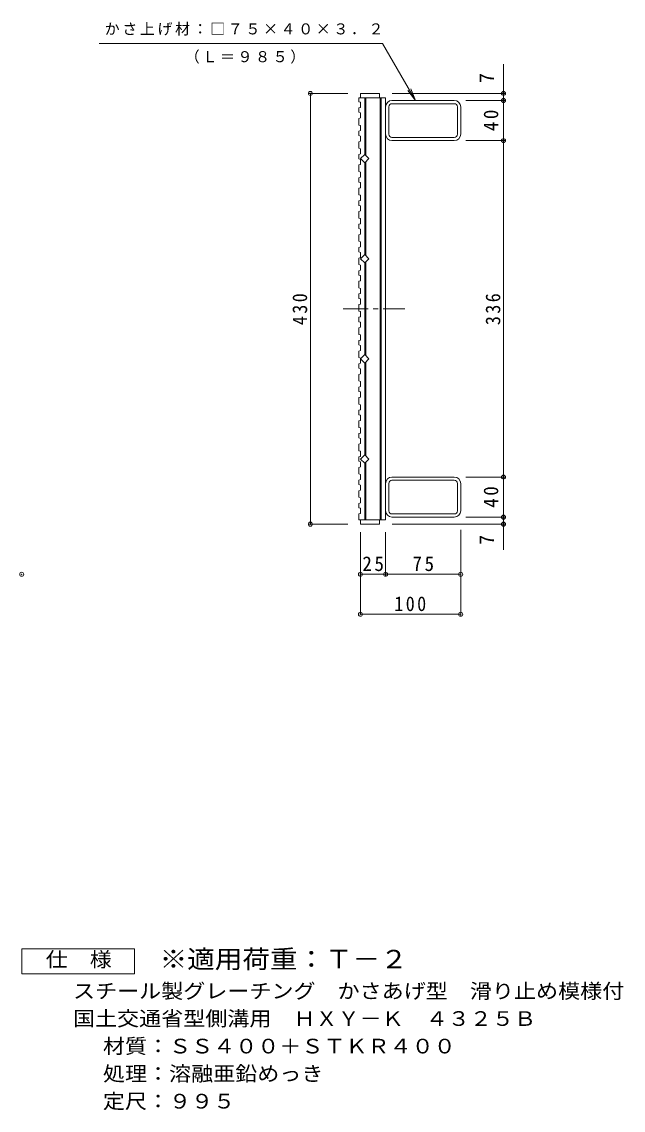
# Model space of a CAD drawing. Units: millimetres, scale not verified. Extents: x -778 to 819, y -687 to 629.
# Drawn here: x 219 to 819, y -536 to 550 of the extents above; entities that cross this region are included whole.
import ezdxf
from ezdxf.enums import TextEntityAlignment as Align

# ---------------------------------------------------------------- set-up
doc = ezdxf.new("R2010")
doc.units = ezdxf.units.MM
doc.header["$LTSCALE"] = 5
doc.header["$PDMODE"] = 32
doc.header["$PDSIZE"] = 4
doc.linetypes.add('CHAIN1', pattern=[8, 5, -1, 1, -1])
for name, color, linetype, lineweight in [('B-1', 2, 'Continuous', 9), ('B-2', 3, 'Continuous', 9), ('B-4', 7, 'Continuous', 9), ('B-A', 3, 'Continuous', 9), ('F-4_F-4ﾚｲﾔ', 2, 'Continuous', 9)]:
    doc.layers.add(name, color=color, linetype=linetype, lineweight=lineweight)
doc.layers.add('F-5_F-5ﾚｲﾔ', color=2, linetype='Continuous')
doc.styles.add('ＭＳ ゴシック', font='')
doc.styles.get('ＭＳ ゴシック').set_extended_font_data('MS Gothic')

msp = doc.modelspace()

# ---------------------------------------------------------------- linework, layer by layer
at = {"layer": 'B-1'}
for p, q in [((650.262, 471.699), (588.062, 471.699)), ((650.262, 468.499), (588.062, 468.499)), ((581.662, 465.299), (581.662, 438.099)), ((584.862, 438.099), (584.862, 465.299)), ((653.462, 438.099), (653.462, 465.299)), ((656.662, 438.099), (656.662, 465.299)), ((588.062, 434.899), (650.262, 434.899)), ((650.262, 431.699), (588.062, 431.699)), ((581.662, 89.299), (581.662, 62.099)), ((584.862, 89.299), (584.862, 62.099)), ((650.262, 95.699), (588.062, 95.699)), ((588.062, 92.499), (650.262, 92.499)), ((653.462, 89.299), (653.462, 62.099)), ((656.662, 89.299), (656.662, 62.099)), ((650.262, 58.899), (588.062, 58.899)), ((650.262, 55.699), (588.062, 55.699))]:
    msp.add_line(p, q, dxfattribs=at)
for centre, radius, start, end in [((588.062, 465.299), 6.4, 90, 180), ((588.062, 465.299), 3.2, 90, 180), ((650.262, 465.299), 6.4, 0, 90), ((650.262, 465.299), 3.2, 0, 90), ((588.062, 438.099), 6.4, 180, 270), ((588.062, 438.099), 3.2, 180, 270), ((650.262, 438.099), 6.4, 270, 0), ((650.262, 438.099), 3.2, 270, 0), ((588.062, 89.299), 6.4, 90, 180), ((588.062, 89.299), 3.2, 90, 180), ((650.262, 89.299), 6.4, 0, 90), ((650.262, 89.299), 3.2, 0, 90), ((588.062, 62.099), 6.4, 180, 270), ((588.062, 62.099), 3.2, 180, 270), ((650.262, 62.099), 3.2, 270, 0), ((650.262, 62.099), 6.4, 270, 0)]:
    msp.add_arc(centre, radius, start, end, dxfattribs=at)
at = {"layer": 'B-2'}
for p, q in [((556.662, 478.699), (575.662, 478.699)), ((556.662, 478.699), (556.662, 474.199)), ((575.662, 474.199), (575.662, 478.699)), ((555.162, 474.199), (581.662, 474.199)), ((561.162, 474.199), (561.162, 417.684)), ((562.162, 474.199), (562.162, 416.684)), ((576.162, 474.199), (576.162, 313.699)), ((577.162, 474.199), (577.162, 313.699)), ((581.662, 474.199), (581.662, 313.699)), ((561.162, 409.713), (561.162, 317.684)), ((562.162, 410.713), (562.162, 316.684)), ((565.147, 313.699), (560.905, 309.456)), ((561.162, 217.684), (561.162, 309.714)), ((562.162, 216.684), (562.162, 310.714)), ((576.162, 53.199), (576.162, 313.699)), ((577.162, 53.199), (577.162, 313.699)), ((581.662, 53.199), (581.662, 313.699)), ((561.162, 117.684), (561.162, 209.714)), ((562.162, 116.684), (562.162, 210.714)), ((561.162, 53.199), (561.162, 109.714)), ((562.162, 53.199), (562.162, 110.714)), ((555.162, 53.199), (581.662, 53.199)), ((556.662, 53.199), (556.662, 48.699)), ((556.662, 48.699), (575.662, 48.699)), ((575.662, 53.199), (575.662, 48.699))]:
    msp.add_line(p, q, dxfattribs=at)
at = {"layer": 'B-2', "linetype": 'CHAIN1'}
msp.add_line((539.439, 263.699), (600.794, 263.699), dxfattribs=at)
at = {"layer": 'B-2'}
for points in [[(565.147, 413.699), (560.905, 409.456), (556.662, 413.699), (560.905, 417.941)], [(565.147, 213.699), (560.905, 217.942), (556.662, 213.699), (560.905, 209.456)], [(565.147, 113.699), (560.905, 117.942), (556.662, 113.699), (560.905, 109.456)]]:
    msp.add_lwpolyline(points, close=True, dxfattribs=at)
msp.add_lwpolyline([(560.905, 309.456), (556.662, 313.699), (560.905, 317.941), (565.147, 313.699)], dxfattribs=at)
at = {"layer": 'B-4'}
for p, q in [((295.946, 528.699), (578.753, 528.699)), ((611.662, 471.699), (578.753, 528.699)), ((699.324, 22.998), (699.324, 507.913)), ((544.162, 478.699), (505.162, 478.699)), ((506.662, 48.699), (506.662, 478.699)), ((588.162, 478.699), (700.824, 478.699)), ((611.662, 471.699), (604.052, 481.616)), ((611.662, 471.699), (606.878, 483.247)), ((661.824, 471.699), (700.824, 471.699)), ((661.824, 431.699), (700.824, 431.699)), ((661.824, 95.699), (700.824, 95.699)), ((661.824, 55.699), (700.824, 55.699)), ((544.162, 48.699), (505.162, 48.699)), ((588.162, 48.699), (700.824, 48.699)), ((556.662, 40.699), (556.662, -41.301)), ((581.662, 40.699), (581.662, -2.801)), ((656.662, 43.199), (656.662, -42.801)), ((556.662, -1.301), (656.662, -1.301)), ((556.662, -41.301), (656.662, -41.301))]:
    msp.add_line(p, q, dxfattribs=at)
for p in [(506.662, 478.699), (699.324, 478.699), (699.324, 471.699), (699.324, 431.699), (699.324, 95.699), (699.324, 55.699), (506.662, 48.699), (699.324, 48.699), (218.755, -1.301), (556.662, -1.301), (581.662, -1.301), (656.662, -1.301), (556.662, -41.301), (656.662, -41.301)]:
    msp.add_point(p, dxfattribs=at)
at = {"layer": 'B-A'}
for p, q in [((555.162, 474.199), (555.162, 470.453)), ((555.162, 470.453), (556.662, 469.942)), ((556.662, 469.942), (556.662, 464.829)), ((555.162, 464.318), (556.662, 464.829)), ((555.162, 453.774), (556.662, 454.286)), ((556.662, 446.716), (556.662, 441.603)), ((555.162, 441.091), (556.662, 441.603)), ((555.162, 430.548), (556.662, 431.059)), ((555.162, 417.865), (556.662, 418.376)), ((556.662, 423.489), (556.662, 418.376)), ((556.662, 412.946), (556.662, 407.833)), ((555.162, 407.322), (556.662, 407.833)), ((555.162, 394.639), (556.662, 395.15)), ((556.662, 400.263), (556.662, 395.15)), ((555.162, 384.095), (556.662, 384.607)), ((556.662, 389.72), (556.662, 384.607)), ((555.162, 371.412), (556.662, 371.923)), ((556.662, 377.037), (556.662, 371.923)), ((555.162, 360.869), (556.662, 361.38)), ((556.662, 366.493), (556.662, 361.38)), ((555.162, 348.186), (556.662, 348.697)), ((556.662, 353.81), (556.662, 348.697)), ((555.162, 337.642), (556.662, 338.154)), ((556.662, 343.267), (556.662, 338.154)), ((556.662, 330.584), (556.662, 325.471)), ((555.162, 324.959), (556.662, 325.471)), ((556.662, 320.04), (556.662, 314.927)), ((555.162, 314.416), (556.662, 314.927)), ((556.662, 307.357), (556.662, 302.244)), ((555.162, 301.733), (556.662, 302.244)), ((556.662, 296.814), (556.662, 291.701)), ((555.162, 291.19), (556.662, 291.701)), ((556.662, 284.131), (556.662, 279.018)), ((555.162, 278.506), (556.662, 279.018)), ((556.662, 273.588), (556.662, 268.475)), ((555.162, 267.963), (556.662, 268.475)), ((556.662, 260.904), (556.662, 255.791)), ((555.162, 255.28), (556.662, 255.791)), ((556.662, 250.361), (556.662, 245.248)), ((555.162, 244.737), (556.662, 245.248)), ((555.162, 232.053), (556.662, 232.565)), ((556.662, 237.678), (556.662, 232.565)), ((555.162, 221.51), (556.662, 222.022)), ((556.662, 227.135), (556.662, 222.022)), ((555.162, 208.827), (556.662, 209.338)), ((556.662, 214.452), (556.662, 209.338)), ((555.162, 198.284), (556.662, 198.795)), ((556.662, 203.908), (556.662, 198.795)), ((555.162, 185.601), (556.662, 186.112)), ((556.662, 191.225), (556.662, 186.112)), ((555.162, 175.057), (556.662, 175.569)), ((556.662, 180.682), (556.662, 175.569)), ((556.662, 167.999), (556.662, 162.886)), ((555.162, 162.374), (556.662, 162.886)), ((555.162, 151.831), (556.662, 152.342)), ((556.662, 157.455), (556.662, 152.342)), ((556.662, 144.772), (556.662, 139.659)), ((555.162, 139.148), (556.662, 139.659)), ((556.662, 134.229), (556.662, 129.116)), ((555.162, 128.604), (556.662, 129.116)), ((556.662, 121.546), (556.662, 116.433)), ((555.162, 115.921), (556.662, 116.433)), ((556.662, 111.003), (556.662, 105.889)), ((555.162, 105.378), (556.662, 105.889)), ((556.662, 98.319), (556.662, 93.206)), ((555.162, 92.695), (556.662, 93.206)), ((556.662, 87.776), (556.662, 82.663)), ((555.162, 82.152), (556.662, 82.663)), ((555.162, 69.468), (556.662, 69.98)), ((556.662, 75.093), (556.662, 69.98)), ((555.162, 58.925), (556.662, 59.437)), ((555.162, 58.925), (555.162, 53.199)), ((556.662, 64.55), (556.662, 59.437))]:
    msp.add_line(p, q, dxfattribs=at)
for points in [[(555.162, 464.318), (555.162, 459.91), (556.662, 459.399), (556.662, 454.286)], [(555.162, 453.774), (555.162, 447.227), (556.662, 446.716)], [(555.162, 441.091), (555.162, 436.684), (556.662, 436.173), (556.662, 431.059)], [(555.162, 430.548), (555.162, 424.001), (556.662, 423.489)], [(555.162, 417.865), (555.162, 413.457), (556.662, 412.946)], [(555.162, 407.322), (555.162, 400.774), (556.662, 400.263)], [(555.162, 394.639), (555.162, 390.231), (556.662, 389.72)], [(555.162, 384.095), (555.162, 377.548), (556.662, 377.037)], [(555.162, 371.412), (555.162, 367.005), (556.662, 366.493)], [(555.162, 360.869), (555.162, 354.321), (556.662, 353.81)], [(555.162, 348.186), (555.162, 343.778), (556.662, 343.267)], [(555.162, 337.642), (555.162, 331.095), (556.662, 330.584)], [(555.162, 324.959), (555.162, 320.552), (556.662, 320.04)], [(555.162, 314.416), (555.162, 307.869), (556.662, 307.357)], [(555.162, 301.733), (555.162, 297.325), (556.662, 296.814)], [(555.162, 291.19), (555.162, 284.642), (556.662, 284.131)], [(555.162, 278.506), (555.162, 274.099), (556.662, 273.588)], [(555.162, 267.963), (555.162, 261.416), (556.662, 260.904)], [(555.162, 255.28), (555.162, 250.873), (556.662, 250.361)], [(555.162, 244.737), (555.162, 238.189), (556.662, 237.678)], [(555.162, 232.053), (555.162, 227.646), (556.662, 227.135)], [(555.162, 221.51), (555.162, 214.963), (556.662, 214.452)], [(555.162, 208.827), (555.162, 204.42), (556.662, 203.908)], [(555.162, 198.284), (555.162, 191.736), (556.662, 191.225)], [(555.162, 185.601), (555.162, 181.193), (556.662, 180.682)], [(555.162, 175.057), (555.162, 168.51), (556.662, 167.999)], [(555.162, 162.374), (555.162, 157.967), (556.662, 157.455)], [(555.162, 151.831), (555.162, 145.284), (556.662, 144.772)], [(555.162, 139.148), (555.162, 134.74), (556.662, 134.229)], [(555.162, 128.604), (555.162, 122.057), (556.662, 121.546)], [(555.162, 115.921), (555.162, 111.514), (556.662, 111.003)], [(555.162, 105.378), (555.162, 98.831), (556.662, 98.319)], [(555.162, 92.695), (555.162, 88.287), (556.662, 87.776)], [(555.162, 82.152), (555.162, 75.604), (556.662, 75.093)], [(555.162, 69.468), (555.162, 65.061), (556.662, 64.55)]]:
    msp.add_lwpolyline(points, dxfattribs=at)
at = {"layer": 'F-4_F-4ﾚｲﾔ'}
msp.add_lwpolyline([(218.824, -400.141), (218.824, -375.14), (331.324, -375.14), (331.324, -400.141)], close=True, dxfattribs=at)

# ---------------------------------------------------------------- texts
at = {"layer": 'B-4', "color": 2, "style": 'ＭＳ ゴシック'}
for p in [(694.324, 489.13), (694.324, 28.125)]:
    msp.add_text('7', height=14.66, rotation=90, dxfattribs=at).set_placement(p, align=Align.BOTTOM_LEFT)
at = {"layer": 'B-4', "char_height": 11, "attachment_point": 7, "style": 'ＭＳ ゴシック'}
for s, insert in [('\\T1.17;かさ上げ材：□７５×４０×３．２', (301.451, 536.503)), ('\\T1.17;（Ｌ＝９８５）', (381.295, 508.5))]:
    msp.add_mtext(s, dxfattribs=dict(at, insert=insert))
at = {"layer": 'B-4', "color": 2, "char_height": 14.66, "attachment_point": 7, "rotation": 90, "style": 'ＭＳ ゴシック'}
for s, insert in [('\\T1.27;\\W0.95;40', (694.324, 441.074)), ('\\T1.27;\\W0.9;430', (503.662, 247.449)), ('\\T1.27;\\W0.9;336', (696.324, 247.449)), ('\\T1.27;\\W0.95;40', (694.324, 65.074))]:
    msp.add_mtext(s, dxfattribs=dict(at, insert=insert))
at = {"layer": 'B-4', "color": 2, "char_height": 14.66, "attachment_point": 7, "style": 'ＭＳ ゴシック'}
for s, insert in [('\\T1.27;\\W0.95;25', (558.537, 1.699)), ('\\T1.27;\\W0.95;75', (608.537, 1.699)), ('\\T1.27;\\W0.9;100', (590.412, -38.301))]:
    msp.add_mtext(s, dxfattribs=dict(at, insert=insert))
at = {"layer": 'F-4_F-4ﾚｲﾔ', "style": 'ＭＳ ゴシック', "width": 1.1}
for s, p in [('仕\u3000様', (242.574, -397.64)), ('スチール製グレーチング\u3000かさあげ型\u3000滑り止め模様付', (269.869, -429.101)), ('国土交通省型側溝用\u3000ＨＸＹ－Ｋ\u3000４３２５Ｂ', (269.869, -456.601)), ('材質：ＳＳ４００＋ＳＴＫＲ４００', (299.725, -484.1)), ('処理：溶融亜鉛めっき', (299.725, -511.6)), ('定尺：９９５', (299.725, -539.101))]:
    msp.add_text(s, height=14.66, dxfattribs=at).set_placement(p, align=Align.BOTTOM_LEFT)
at = {"layer": 'F-5_F-5ﾚｲﾔ', "color": 3, "style": 'ＭＳ ゴシック', "width": 1.1}
msp.add_text('※適用荷重：Ｔ－２', height=18.33, dxfattribs=at).set_placement((356.324, -400.141), align=Align.BOTTOM_LEFT)

doc.saveas('drawing.dxf')
